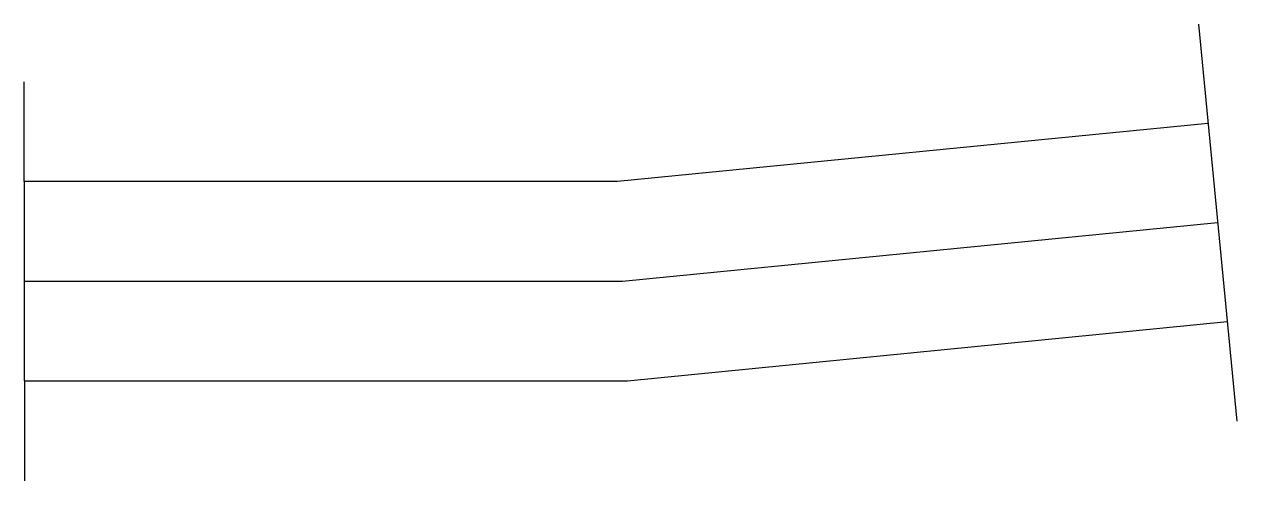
# Model space of a CAD drawing. Extents: x -1.5 to 1.54, y -0.5 to 0.64.
import ezdxf

# ---------------------------------------------------------------- set-up
doc = ezdxf.new("R2010")
doc.units = 0
doc.header["$LTSCALE"] = 0.01
doc.header["$MEASUREMENT"] = 0
doc.layers.get('0').update_dxf_attribs({"lineweight": 20})

msp = doc.modelspace()

# ---------------------------------------------------------------- linework, layer by layer
at = {"color": 0, "linetype": 'ByBlock', "lineweight": -2}
for points in [[(1.4446, 0.6447), (1.5409, -0.3506)], [(-1.4991, -0.5), (-1.5009, 0.5)], [(1.4683, 0.3958), (-0.0123, 0.25), (-1.5, 0.25)], [(1.4928, 0.147), (0, 0), (-1.5, 0)], [(1.5173, -0.1018), (0.0123, -0.25), (-1.5, -0.25)]]:
    msp.add_lwpolyline(points, dxfattribs=at)

doc.saveas('drawing.dxf')
